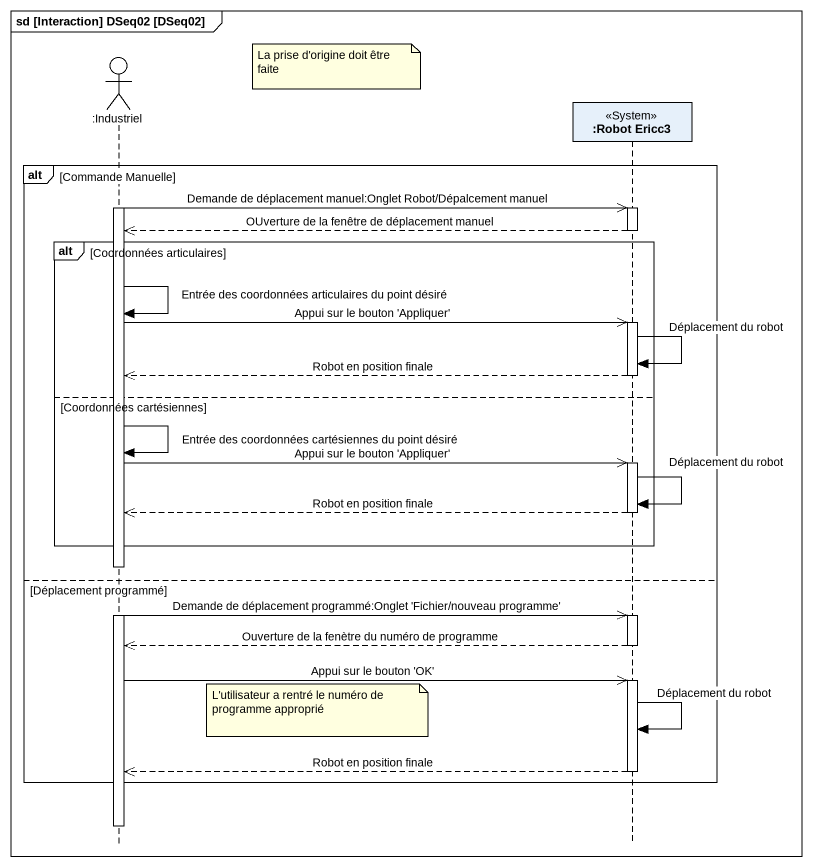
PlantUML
@startuml
mainframe sd [Interaction] DSeq02 [DSeq02]
hide footbox
actor ":Industriel" as Industriel
participant ":Robot Ericc3" as Robot_Ericc3 <<System>>

note right of Industriel : La prise d'origine doit être faite
alt Commande Manuelle
  activate Industriel
  Industriel ->> Robot_Ericc3 : Demande de déplacement manuel:Onglet Robot/Dépalcement manuel
  activate Robot_Ericc3
  Robot_Ericc3 -->> Industriel : OUverture de la fenêtre de déplacement manuel
  deactivate Robot_Ericc3
  alt Coordonnées articulaires
    Industriel -> Industriel : Entrée des coordonnées articulaires du point désiré
    Industriel ->> Robot_Ericc3 : Appui sur le bouton 'Appliquer'
    activate Robot_Ericc3
    Robot_Ericc3 -> Robot_Ericc3 : Déplacement du robot
    Robot_Ericc3 -->> Industriel : Robot en position finale
    deactivate Robot_Ericc3
  else Coordonnées cartésiennes
    Industriel -> Industriel : Entrée des coordonnées cartésiennes du point désiré
    Industriel ->> Robot_Ericc3 : Appui sur le bouton 'Appliquer'
    activate Robot_Ericc3
    Robot_Ericc3 -> Robot_Ericc3 : Déplacement du robot
    Robot_Ericc3 -->> Industriel : Robot en position finale
    deactivate Robot_Ericc3
  end
else Déplacement programmé
  Industriel ->> Robot_Ericc3 : Demande de déplacement programmé:Onglet 'Fichier/nouveau programme'
  activate Robot_Ericc3
  Robot_Ericc3 -->> Industriel : Ouverture de la fenètre du numéro de programme
  deactivate Robot_Ericc3
  Industriel ->> Robot_Ericc3 : Appui sur le bouton 'OK'
  activate Robot_Ericc3
  note right of Industriel : L'utilisateur a rentré le numéro de programme approprié
  Robot_Ericc3 -> Robot_Ericc3 : Déplacement du robot
  Robot_Ericc3 -->> Industriel : Robot en position finale
  deactivate Robot_Ericc3
end
deactivate Industriel
@enduml
